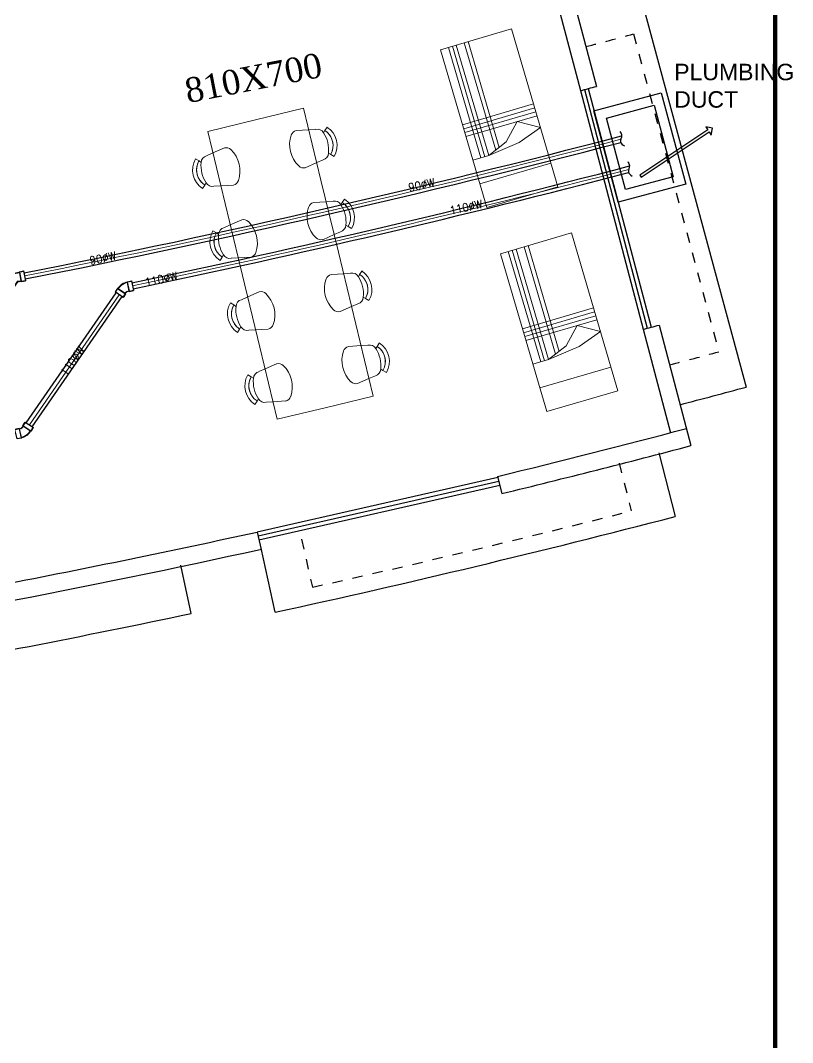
# Model space of a CAD drawing. Header units: metres. Extents: x 159409 to 239023, y 50504 to 95165.
# Drawn here: x 196090 to 197029, y 86352 to 87594 of the extents above; entities that cross this region are included whole.
import ezdxf
from ezdxf.enums import TextEntityAlignment as Align

# ---------------------------------------------------------------- set-up
doc = ezdxf.new("R2010")
doc.units = ezdxf.units.M
doc.header["$MEASUREMENT"] = 0
doc.linetypes.add('HIDDEN', pattern=[0.125, 0.0625, -0.0625])
for name, color, linetype, lineweight in [('_Annotations', 1, 'Continuous', 25), ('FURN', 8, 'Continuous', 5), ('RJ- D - TEXT', 7, 'Continuous', 20), ('RJ- DRA-SOIL PIPE', 12, 'Continuous', 30), ('RJ- DRA-WASTE PIPE', 130, 'Continuous', 30)]:
    doc.layers.add(name, color=color, linetype=linetype, lineweight=lineweight)
doc.layers.add('A-TEXT', color=3, linetype='Continuous')
doc.styles.add('RJ', font='romans.shx')
doc.styles.get("Standard").update_dxf_attribs({"font": 'times.ttf', "height": 18})
doc.styles.add('Standard 360', font='arial.ttf')

# ---------------------------------------------------------------- blocks, each defined once
blk = doc.blocks.new('FEGREGRE')
at = {"color": 20, "ltscale": 10}
for p, q in [((357183.6, 114115.5, 0.8), (357203.7, 114038.1, 0.4)), ((356717.1, 113921.6, 0.4), (356700.3, 113999.7, 0.4)), ((356615.1, 113920.1, 0.4), (356602.6, 113978.8, 0.4))]:
    blk.add_line(p, q, dxfattribs=at)
for radius, start, end in [(12848.5, 282.34342, 284.575), (12828.5, 280.10083, 281.89721)]:
    blk.add_arc((353970.4, 126473.1, 0.4), radius, start, end, dxfattribs=at)
blk = doc.blocks.new('FREGTET')
at = {"layer": 'FURN'}
for p, q in [((-154.66, 109.191, -2766.571), (-154.635, 109.149, -2766.571)), ((-154.66, 109.191, -2766.571), (-154.635, 109.149, -2766.571)), ((-154.617, 109.122, -2766.571), (-154.635, 109.149, -2766.571)), ((-154.617, 109.122, -2766.571), (-154.635, 109.149, -2766.571)), ((-154.369, 109.063, -2766.571), (-154.341, 109.079, -2766.571)), ((-154.369, 109.063, -2766.571), (-154.341, 109.079, -2766.571)), ((-154.3, 109.105, -2766.571), (-154.341, 109.079, -2766.571)), ((-154.3, 109.105, -2766.571), (-154.341, 109.079, -2766.571)), ((-154.994, 109.041, -2766.571), (-155.133, 108.458, -2766.571)), ((-154.118, 108.833, -2766.571), (-154.994, 109.041, -2766.571)), ((-154.732, 108.979, -2766.571), (-154.793, 108.838, -2766.571)), ((-154.698, 109.057, -2766.571), (-154.732, 108.979, -2766.571)), ((-154.698, 109.057, -2766.571), (-154.732, 108.979, -2766.571)), ((-154.331, 108.884, -2766.571), (-154.327, 108.968, -2766.571)), ((-154.331, 108.884, -2766.571), (-154.327, 108.968, -2766.571)), ((-153.784, 108.982, -2766.571), (-153.76, 108.941, -2766.571)), ((-153.784, 108.982, -2766.571), (-153.76, 108.941, -2766.571)), ((-154.34, 108.731, -2766.571), (-154.331, 108.884, -2766.571)), ((-153.243, 108.625, -2766.571), (-154.118, 108.833, -2766.571)), ((-153.822, 108.848, -2766.571), (-153.856, 108.771, -2766.571)), ((-153.822, 108.848, -2766.571), (-153.856, 108.771, -2766.571)), ((-153.742, 108.914, -2766.571), (-153.76, 108.941, -2766.571)), ((-153.742, 108.914, -2766.571), (-153.76, 108.941, -2766.571)), ((-153.493, 108.854, -2766.571), (-153.465, 108.871, -2766.571)), ((-153.493, 108.854, -2766.571), (-153.465, 108.871, -2766.571)), ((-153.425, 108.897, -2766.571), (-153.465, 108.871, -2766.571)), ((-153.425, 108.897, -2766.571), (-153.465, 108.871, -2766.571)), ((-153.856, 108.771, -2766.571), (-153.917, 108.63, -2766.571)), ((-153.456, 108.676, -2766.571), (-153.451, 108.76, -2766.571)), ((-153.456, 108.676, -2766.571), (-153.451, 108.76, -2766.571)), ((-152.908, 108.774, -2766.571), (-152.884, 108.732, -2766.571)), ((-152.908, 108.774, -2766.571), (-152.884, 108.732, -2766.571)), ((-152.866, 108.705, -2766.571), (-152.884, 108.732, -2766.571)), ((-152.866, 108.705, -2766.571), (-152.884, 108.732, -2766.571)), ((-153.464, 108.523, -2766.571), (-153.456, 108.676, -2766.571)), ((-152.367, 108.417, -2766.571), (-153.243, 108.625, -2766.571)), ((-152.946, 108.64, -2766.571), (-152.98, 108.563, -2766.571)), ((-152.946, 108.64, -2766.571), (-152.98, 108.563, -2766.571)), ((-152.618, 108.646, -2766.571), (-152.59, 108.663, -2766.571)), ((-152.618, 108.646, -2766.571), (-152.59, 108.663, -2766.571)), ((-152.549, 108.689, -2766.571), (-152.59, 108.663, -2766.571)), ((-152.549, 108.689, -2766.571), (-152.59, 108.663, -2766.571)), ((-155.271, 107.874, -2766.571), (-155.133, 108.458, -2766.571)), ((-152.98, 108.563, -2766.571), (-153.042, 108.422, -2766.571)), ((-152.589, 108.314, -2766.571), (-152.58, 108.468, -2766.571)), ((-152.58, 108.468, -2766.571), (-152.576, 108.552, -2766.571)), ((-152.58, 108.468, -2766.571), (-152.576, 108.552, -2766.571)), ((-152.033, 108.566, -2766.571), (-152.008, 108.524, -2766.571)), ((-152.033, 108.566, -2766.571), (-152.008, 108.524, -2766.571)), ((-151.991, 108.497, -2766.571), (-152.008, 108.524, -2766.571)), ((-151.991, 108.497, -2766.571), (-152.008, 108.524, -2766.571)), ((-151.742, 108.438, -2766.571), (-151.714, 108.454, -2766.571)), ((-151.742, 108.438, -2766.571), (-151.714, 108.454, -2766.571)), ((-151.674, 108.481, -2766.571), (-151.714, 108.454, -2766.571)), ((-151.674, 108.481, -2766.571), (-151.714, 108.454, -2766.571)), ((-151.491, 108.209, -2766.571), (-152.367, 108.417, -2766.571)), ((-152.105, 108.355, -2766.571), (-152.166, 108.214, -2766.571)), ((-152.071, 108.432, -2766.571), (-152.105, 108.355, -2766.571)), ((-152.071, 108.432, -2766.571), (-152.105, 108.354, -2766.571)), ((-151.705, 108.259, -2766.571), (-151.7, 108.344, -2766.571)), ((-151.705, 108.259, -2766.571), (-151.7, 108.344, -2766.571)), ((-151.713, 108.106, -2766.571), (-151.705, 108.259, -2766.571)), ((-151.63, 107.625, -2766.571), (-151.491, 108.209, -2766.571)), ((-155.009, 107.811, -2766.571), (-155.001, 107.965, -2766.571)), ((-154.396, 107.666, -2766.571), (-155.271, 107.874, -2766.571)), ((-154.547, 107.857, -2766.571), (-154.609, 107.716, -2766.571)), ((-155.014, 107.727, -2766.571), (-155.009, 107.812, -2766.571)), ((-155.014, 107.727, -2766.571), (-155.009, 107.811, -2766.571)), ((-154.609, 107.716, -2766.571), (-154.643, 107.639, -2766.571)), ((-154.609, 107.716, -2766.571), (-154.643, 107.639, -2766.571)), ((-154.133, 107.603, -2766.571), (-154.125, 107.756, -2766.571)), ((-155.04, 107.59, -2766.571), (-154.999, 107.617, -2766.571)), ((-155.04, 107.59, -2766.571), (-154.999, 107.617, -2766.571)), ((-154.971, 107.633, -2766.571), (-154.999, 107.617, -2766.571)), ((-154.971, 107.633, -2766.571), (-154.999, 107.617, -2766.571)), ((-153.52, 107.458, -2766.571), (-154.396, 107.666, -2766.571)), ((-154.138, 107.519, -2766.571), (-154.133, 107.603, -2766.571)), ((-154.138, 107.519, -2766.571), (-154.133, 107.603, -2766.571)), ((-153.672, 107.649, -2766.571), (-153.733, 107.508, -2766.571)), ((-151.63, 107.625, -2766.571), (-151.769, 107.041, -2766.571)), ((-154.723, 107.574, -2766.571), (-154.705, 107.547, -2766.571)), ((-154.723, 107.574, -2766.571), (-154.705, 107.547, -2766.571)), ((-154.681, 107.505, -2766.571), (-154.705, 107.547, -2766.571)), ((-154.681, 107.505, -2766.571), (-154.705, 107.547, -2766.571)), ((-153.733, 107.508, -2766.571), (-153.767, 107.431, -2766.571)), ((-153.733, 107.508, -2766.571), (-153.767, 107.431, -2766.571)), ((-153.258, 107.395, -2766.571), (-153.249, 107.548, -2766.571)), ((-154.164, 107.382, -2766.571), (-154.124, 107.408, -2766.571)), ((-154.164, 107.382, -2766.571), (-154.124, 107.408, -2766.571)), ((-154.096, 107.425, -2766.571), (-154.124, 107.408, -2766.571)), ((-154.096, 107.425, -2766.571), (-154.124, 107.408, -2766.571)), ((-153.847, 107.366, -2766.571), (-153.83, 107.338, -2766.571)), ((-153.847, 107.366, -2766.571), (-153.83, 107.338, -2766.571)), ((-153.805, 107.297, -2766.571), (-153.83, 107.338, -2766.571)), ((-153.805, 107.297, -2766.571), (-153.83, 107.338, -2766.571)), ((-152.645, 107.249, -2766.571), (-153.52, 107.458, -2766.571)), ((-153.262, 107.311, -2766.571), (-153.258, 107.395, -2766.571)), ((-153.262, 107.311, -2766.571), (-153.258, 107.395, -2766.571)), ((-152.796, 107.441, -2766.571), (-152.858, 107.3, -2766.571)), ((-152.382, 107.187, -2766.571), (-152.374, 107.34, -2766.571)), ((-153.22, 107.216, -2766.571), (-153.248, 107.2, -2766.571)), ((-153.22, 107.216, -2766.571), (-153.248, 107.2, -2766.571)), ((-152.858, 107.3, -2766.571), (-152.892, 107.223, -2766.571)), ((-152.858, 107.3, -2766.571), (-152.892, 107.223, -2766.571)), ((-151.769, 107.041, -2766.571), (-152.645, 107.249, -2766.571)), ((-151.921, 107.233, -2766.571), (-151.982, 107.092, -2766.571)), ((-153.289, 107.174, -2766.571), (-153.248, 107.2, -2766.571)), ((-153.289, 107.174, -2766.571), (-153.248, 107.2, -2766.571)), ((-152.972, 107.157, -2766.571), (-152.954, 107.13, -2766.571)), ((-152.972, 107.157, -2766.571), (-152.954, 107.13, -2766.571)), ((-152.93, 107.089, -2766.571), (-152.954, 107.13, -2766.571)), ((-152.93, 107.089, -2766.571), (-152.954, 107.13, -2766.571)), ((-152.387, 107.103, -2766.571), (-152.382, 107.187, -2766.571)), ((-152.387, 107.103, -2766.571), (-152.382, 107.187, -2766.571)), ((-151.982, 107.092, -2766.571), (-152.016, 107.014, -2766.571)), ((-151.982, 107.092, -2766.571), (-152.016, 107.014, -2766.571)), ((-152.413, 106.966, -2766.571), (-152.373, 106.992, -2766.571)), ((-152.413, 106.966, -2766.571), (-152.373, 106.992, -2766.571)), ((-152.345, 107.008, -2766.571), (-152.373, 106.992, -2766.571)), ((-152.345, 107.008, -2766.571), (-152.373, 106.992, -2766.571)), ((-152.096, 106.949, -2766.571), (-152.078, 106.922, -2766.571)), ((-152.096, 106.949, -2766.571), (-152.078, 106.922, -2766.571)), ((-152.054, 106.88, -2766.571), (-152.078, 106.922, -2766.571)), ((-152.054, 106.88, -2766.571), (-152.078, 106.922, -2766.571))]:
    blk.add_line(p, q, dxfattribs=at)
for centre, radius, start, end in [((-154.525, 108.959, -2766.571), 0.268, 33.0269, 120.2325), ((-154.525, 108.959, -2766.571), 0.268, 33.0269, 120.2325), ((-154.615, 109.037, -2766.571), 0.0847, 91.5148, 166.6297), ((-154.615, 109.037, -2766.571), 0.0847, 91.5148, 166.6297), ((-154.525, 108.959, -2766.571), 0.219, 33.0269, 120.2325), ((-154.525, 108.959, -2766.571), 0.219, 46.2775, 120.2325), ((-154.576, 108.746, -2766.571), 0.378, 56.8909, 96.3685), ((-154.576, 108.746, -2766.571), 0.378, 56.8909, 96.3685), ((-154.409, 108.988, -2766.571), 0.0847, 346.6297, 61.7447), ((-154.409, 108.988, -2766.571), 0.0847, 346.6297, 61.7447), ((-153.649, 108.751, -2766.571), 0.268, 33.0269, 120.2325), ((-153.649, 108.751, -2766.571), 0.268, 33.0269, 120.2325), ((-153.649, 108.751, -2766.571), 0.219, 33.0269, 120.2325), ((-153.649, 108.751, -2766.571), 0.219, 46.2775, 120.2325), ((-154.711, 108.819, -2766.571), 0.0847, 166.6297, 224.3988), ((-154.711, 108.819, -2766.571), 0.0847, 166.6297, 224.3988), ((-153.74, 108.829, -2766.571), 0.0847, 91.5148, 166.6297), ((-153.74, 108.829, -2766.571), 0.0847, 91.5148, 166.6297), ((-153.7, 108.538, -2766.571), 0.378, 56.8909, 96.3685), ((-153.7, 108.538, -2766.571), 0.378, 56.8909, 96.3685), ((-153.534, 108.78, -2766.571), 0.0847, 346.6297, 61.7447), ((-153.534, 108.78, -2766.571), 0.0847, 346.6297, 61.7447), ((-154.512, 109.013, -2766.571), 0.363, 224.3988, 288.8607), ((-154.512, 109.013, -2766.571), 0.363, 224.3988, 288.8607), ((-154.422, 108.75, -2766.571), 0.0847, 288.8607, 346.6297), ((-154.422, 108.75, -2766.571), 0.0847, 288.8607, 346.6297), ((-152.864, 108.621, -2766.571), 0.0847, 91.5148, 166.6297), ((-152.864, 108.621, -2766.571), 0.0847, 91.5148, 166.6297), ((-152.774, 108.543, -2766.571), 0.268, 33.0269, 120.2325), ((-152.774, 108.543, -2766.571), 0.268, 33.0269, 120.2325), ((-152.774, 108.543, -2766.571), 0.219, 33.0269, 120.2325), ((-152.774, 108.543, -2766.571), 0.219, 46.2775, 120.2325), ((-152.824, 108.33, -2766.571), 0.378, 56.8909, 96.3685), ((-152.824, 108.33, -2766.571), 0.378, 56.8909, 96.3685), ((-153.835, 108.611, -2766.571), 0.0847, 166.6297, 224.3988), ((-153.835, 108.611, -2766.571), 0.0847, 166.6297, 224.3988), ((-152.658, 108.572, -2766.571), 0.0847, 346.6297, 61.7447), ((-152.658, 108.572, -2766.571), 0.0847, 346.6297, 61.7447), ((-151.898, 108.335, -2766.571), 0.268, 33.0269, 120.2325), ((-151.898, 108.335, -2766.571), 0.268, 33.0269, 120.2325), ((-153.636, 108.805, -2766.571), 0.363, 224.3988, 288.8607), ((-153.636, 108.805, -2766.571), 0.363, 224.3988, 288.8607), ((-153.547, 108.542, -2766.571), 0.0847, 288.8607, 346.6297), ((-153.547, 108.542, -2766.571), 0.0847, 288.8607, 346.6297), ((-151.988, 108.413, -2766.571), 0.0847, 91.5148, 166.6297), ((-151.988, 108.413, -2766.571), 0.0847, 91.5148, 166.6297), ((-151.898, 108.335, -2766.571), 0.219, 33.0269, 120.2325), ((-151.898, 108.335, -2766.571), 0.219, 46.2775, 120.2325), ((-151.949, 108.122, -2766.571), 0.378, 56.8909, 96.3685), ((-151.949, 108.122, -2766.571), 0.378, 56.8909, 96.3685), ((-152.959, 108.403, -2766.571), 0.0847, 166.6297, 224.3988), ((-152.959, 108.403, -2766.571), 0.0847, 166.6297, 224.3988), ((-152.761, 108.597, -2766.571), 0.363, 224.3988, 288.8607), ((-152.761, 108.597, -2766.571), 0.363, 224.3988, 288.8607), ((-151.782, 108.364, -2766.571), 0.0847, 346.6297, 61.7447), ((-151.782, 108.364, -2766.571), 0.0847, 346.6297, 61.7447), ((-152.671, 108.334, -2766.571), 0.0847, 288.8607, 346.6297), ((-152.671, 108.334, -2766.571), 0.0847, 288.8607, 346.6297), ((-152.084, 108.194, -2766.571), 0.0847, 166.6297, 224.3988), ((-152.084, 108.194, -2766.571), 0.0847, 166.6297, 224.3988), ((-151.885, 108.389, -2766.571), 0.363, 224.3988, 288.8607), ((-151.885, 108.389, -2766.571), 0.363, 224.3988, 288.8607), ((-151.795, 108.126, -2766.571), 0.0847, 288.8607, 346.6297), ((-151.795, 108.126, -2766.571), 0.0847, 288.8607, 346.6297), ((-154.918, 107.945, -2766.571), 0.0847, 108.8607, 166.6297), ((-154.918, 107.945, -2766.571), 0.0847, 108.8607, 166.6297), ((-154.828, 107.682, -2766.571), 0.363, 44.3988, 108.8607), ((-154.828, 107.682, -2766.571), 0.363, 44.3988, 108.8607), ((-154.63, 107.876, -2766.571), 0.0847, 346.6297, 44.3988), ((-154.63, 107.876, -2766.571), 0.0847, 346.6297, 44.3988), ((-153.953, 107.474, -2766.571), 0.363, 44.3988, 108.8607), ((-153.953, 107.474, -2766.571), 0.363, 44.3988, 108.8607), ((-154.931, 107.707, -2766.571), 0.0847, 166.6297, 241.7447), ((-154.931, 107.707, -2766.571), 0.0847, 166.6297, 241.7447), ((-154.043, 107.737, -2766.571), 0.0847, 108.8607, 166.6297), ((-154.043, 107.737, -2766.571), 0.0847, 108.8607, 166.6297), ((-153.754, 107.668, -2766.571), 0.0847, 346.6297, 44.3988), ((-153.754, 107.668, -2766.571), 0.0847, 346.6297, 44.3988), ((-154.816, 107.736, -2766.571), 0.268, 213.0269, 300.2325), ((-154.816, 107.736, -2766.571), 0.268, 213.0269, 300.2325), ((-154.816, 107.736, -2766.571), 0.219, 213.0269, 300.2325), ((-154.816, 107.736, -2766.571), 0.219, 213.0269, 286.9819), ((-154.765, 107.949, -2766.571), 0.378, 236.8909, 276.3685), ((-154.765, 107.949, -2766.571), 0.378, 236.8909, 276.3685), ((-154.725, 107.658, -2766.571), 0.0847, 271.5148, 346.6297), ((-154.725, 107.658, -2766.571), 0.0847, 271.5148, 346.6297), ((-153.167, 107.529, -2766.571), 0.0847, 108.8607, 166.6297), ((-153.167, 107.529, -2766.571), 0.0847, 108.8607, 166.6297), ((-153.077, 107.266, -2766.571), 0.363, 44.3988, 108.8607), ((-153.077, 107.266, -2766.571), 0.363, 44.3988, 108.8607), ((-154.056, 107.499, -2766.571), 0.0847, 166.6297, 241.7447), ((-154.056, 107.499, -2766.571), 0.0847, 166.6297, 241.7447), ((-152.879, 107.46, -2766.571), 0.0847, 346.6297, 44.3988), ((-152.879, 107.46, -2766.571), 0.0847, 346.6297, 44.3988), ((-153.94, 107.528, -2766.571), 0.268, 213.0269, 300.2325), ((-153.94, 107.528, -2766.571), 0.268, 213.0269, 300.2325), ((-153.94, 107.528, -2766.571), 0.219, 213.0269, 300.2325), ((-153.94, 107.528, -2766.571), 0.219, 213.0269, 286.9819), ((-153.889, 107.741, -2766.571), 0.378, 236.8909, 276.3685), ((-153.889, 107.741, -2766.571), 0.378, 236.8909, 276.3685), ((-153.85, 107.45, -2766.571), 0.0847, 271.5148, 346.6297), ((-153.85, 107.45, -2766.571), 0.0847, 271.5148, 346.6297), ((-152.291, 107.321, -2766.571), 0.0847, 108.8607, 166.6297), ((-152.291, 107.321, -2766.571), 0.0847, 108.8607, 166.6297), ((-152.202, 107.058, -2766.571), 0.363, 44.3988, 108.8607), ((-152.202, 107.058, -2766.571), 0.363, 44.3988, 108.8607), ((-153.18, 107.291, -2766.571), 0.0847, 166.6297, 241.7447), ((-153.18, 107.291, -2766.571), 0.0847, 166.6297, 241.7447), ((-153.014, 107.533, -2766.571), 0.378, 236.8909, 276.3685), ((-153.014, 107.533, -2766.571), 0.378, 236.8909, 276.3685), ((-152.974, 107.242, -2766.571), 0.0847, 271.5148, 346.6297), ((-152.974, 107.242, -2766.571), 0.0847, 271.5148, 346.6297), ((-152.003, 107.252, -2766.571), 0.0847, 346.6297, 44.3988), ((-152.003, 107.252, -2766.571), 0.0847, 346.6297, 44.3988), ((-153.064, 107.32, -2766.571), 0.268, 213.0269, 300.2325), ((-153.064, 107.32, -2766.571), 0.268, 213.0269, 300.2325), ((-153.064, 107.32, -2766.571), 0.219, 213.0269, 300.2325), ((-153.064, 107.32, -2766.571), 0.219, 213.0269, 286.9819), ((-152.304, 107.083, -2766.571), 0.0847, 166.6297, 241.7447), ((-152.304, 107.083, -2766.571), 0.0847, 166.6297, 241.7447), ((-152.189, 107.112, -2766.571), 0.268, 213.0269, 300.2325), ((-152.189, 107.112, -2766.571), 0.268, 213.0269, 300.2325), ((-152.189, 107.112, -2766.571), 0.219, 213.0269, 300.2325), ((-152.189, 107.112, -2766.571), 0.219, 213.0269, 286.9819), ((-152.138, 107.325, -2766.571), 0.378, 236.8909, 276.3685), ((-152.138, 107.325, -2766.571), 0.378, 236.8909, 276.3685), ((-152.098, 107.034, -2766.571), 0.0847, 271.5148, 346.6297), ((-152.098, 107.034, -2766.571), 0.0847, 271.5148, 346.6297)]:
    blk.add_arc(centre, radius, start, end, dxfattribs=at)
blk = doc.blocks.new('A$C25933C84')
at = {"linetype": 'Continuous'}
for p, q in [((0, 0.9), (2, 0.9)), ((0, 0), (0, 0.9)), ((0.3, 0.9), (0.3, 0)), ((0.6, 0.7), (0.6, 0.9)), ((2, 0.9), (2, 0)), ((0.65, 0.3), (0.6, 0.7)), ((0.7, 0.45), (0.6, 0.7)), ((0.9, 0.25), (0.7, 0.45)), ((0.75, 0), (0.65, 0.3)), ((0.75, 0), (0.9, 0.25)), ((2, 0), (0, 0))]:
    blk.add_line(p, q, dxfattribs=at)
for p, q in [((0.9, 0), (0.9, 0.9)), ((0.95, 0), (0.95, 0.9)), ((1, 0), (1, 0.9)), ((1.05, 0), (1.05, 0.9)), ((0.6, 0.8), (2, 0.8)), ((0.6, 0.75), (2, 0.75)), ((0.6, 0.7), (2, 0.7)), ((0.64, 0.6), (2, 0.6)), ((0.66, 0.55), (2, 0.55))]:
    blk.add_line(p, q)
blk = doc.blocks.new('A$C30EA4FFE')
at = {"color": 8, "lineweight": 0}
for p, q in [((5.6, 24.1), (29, 28.4)), ((29.5, 29.1), (29, 28.4)), ((29, 28.4), (30.8, 18.8)), ((29.5, 29.1), (34.4, 30)), ((29.5, 29.1), (31.5, 18.3)), ((4.9, 24.5), (0.1, 23.6)), ((7, 13.7), (2.1, 12.8)), ((4.9, 24.5), (7, 13.7)), ((4.9, 24.5), (5.6, 24.1)), ((5.6, 24.1), (7.4, 14.4)), ((7, 13.7), (7.4, 14.4)), ((7.4, 14.4), (13, 15.4)), ((13, 15.4), (9.8, 10.8)), ((17.9, 5.2), (26.7, 18)), ((26.7, 18), (30.8, 18.8)), ((31.5, 18.3), (30.8, 18.8)), ((31.5, 18.3), (36.4, 19.2)), ((9, 10.6), (6.2, 6.6)), ((9, 10.6), (9.8, 10.8)), ((18.1, 4.4), (9, 10.6)), ((17.9, 5.2), (9.8, 10.8)), ((18.1, 4.4), (15.3, 0.3)), ((18.1, 4.4), (17.9, 5.2))]:
    blk.add_line(p, q, dxfattribs=at)
at = {"layer": 'RJ- DRA-SOIL PIPE', "color": 6}
for p, q in [((5.1, 25.2), (0, 24.2)), ((5.1, 25.2), (5.8, 24.7)), ((5.8, 24.7), (28.7, 29)), ((29.2, 29.7), (28.7, 29)), ((29.2, 29.7), (34.2, 30.6)), ((34.2, 30.6), (36.5, 18.6)), ((0, 24.2), (2.2, 12.2)), ((7.3, 13.2), (2.2, 12.2)), ((7.3, 13.2), (7.8, 13.9)), ((7.8, 13.9), (11.7, 14.6)), ((11.7, 14.6), (9.4, 11.3)), ((18.5, 5.1), (27, 17.4)), ((27, 17.4), (30.7, 18.1)), ((31.4, 17.7), (30.7, 18.1)), ((31.4, 17.7), (36.5, 18.6)), ((8.6, 11.2), (5.7, 6.9)), ((15.8, 0), (5.7, 6.9)), ((8.6, 11.2), (9.4, 11.3)), ((18.7, 4.3), (15.8, 0)), ((18.7, 4.3), (18.5, 5.1))]:
    blk.add_line(p, q, dxfattribs=at)
blk = doc.blocks.new('Waste 45 angle')
for p, q in [((-2.73, 0), (2.73, 0)), ((2.73, -2.37), (2.73, 0)), ((-3.66, -4.62), (-5.34, -6.3)), ((-3.66, -4.62), (-3.34, -4.62)), ((-2.73, -2.37), (-2.73, 0)), ((-2.73, -2.37), (-2.5, -2.59)), ((2.73, -2.37), (2.5, -2.59)), ((-1.48, -10.15), (-5.34, -6.3)), ((0.2, -8.48), (-1.48, -10.15)), ((0.2, -8.48), (0.2, -8.16))]:
    blk.add_line(p, q)
at = {"color": 8, "lineweight": 0}
for p, q in [((2.5, -2.27), (2.5, 0)), ((-3.57, -4.85), (-5.17, -6.46)), ((-0.03, -8.39), (-3.57, -4.85)), ((-3.57, -4.85), (-3.25, -4.85)), ((-0.03, -8.06), (-3.25, -4.85)), ((-2.5, -2.27), (-2.5, 0)), ((-2.5, -2.27), (2.5, -2.27)), ((-2.5, -2.27), (-2.27, -2.5)), ((-2.27, -2.5), (2.27, -2.5)), ((2.5, -2.27), (2.27, -2.5)), ((-0.03, -8.39), (-1.64, -9.99)), ((-0.03, -8.39), (-0.03, -8.06))]:
    blk.add_line(p, q, dxfattribs=at)
for radius, start, end in [(2.98, 315.8472, 359.158), (7.98, 315.3136, 359.6873)]:
    blk.add_arc((-5.48, -2.55), radius, start, end)
for radius, start, end in [(3.2, 314.0982, 0.9018), (7.75, 314.6269, 0.3739)]:
    blk.add_arc((-5.48, -2.55), radius, start, end, dxfattribs=at)

msp = doc.modelspace()

# ---------------------------------------------------------------- linework, layer by layer
at = {"color": 0, "ltscale": 8}
for p, q in [((196484.936, 88674.501, 0.842), (196790.561, 87514.054, 0.842)), ((196702.326, 87770.041, 0.842), (196771.091, 87508.944, 0.842)), ((196702.326, 87770.041, 0.842), (196771.091, 87508.944, 0.842)), ((196771.091, 87508.944, 0.842), (196847.496, 87218.836, 0.842)), ((196775.926, 87510.217, 0.842), (196852.331, 87220.109, 0.842)), ((196780.761, 87511.49, 0.842), (196857.166, 87221.383, 0.842)), ((196866.966, 87223.947, 0.842), (196905.551, 87077.443, 0.842)), ((196847.496, 87218.836, 0.842), (196880.605, 87093.122, 0.842)), ((196847.496, 87218.836, 0.842), (196880.605, 87093.122, 0.842))]:
    msp.add_line(p, q, dxfattribs=at)
at = {"color": 0, "ltscale": 10}
for p, q in [((196842.263, 87631.351, 0.421), (196972.765, 87148.682, 0.421)), ((196670.662, 87038.873, 0.421), (196378.089, 86972.45, 0.421)), ((196670.662, 87038.873, 0.421), (196378.089, 86972.45, 0.421)), ((196670.384, 87040.017, 0.421), (196675.472, 87019.127, 0.421)), ((196671.846, 87034.015, 0.421), (196379.196, 86967.574, 0.421)), ((196673.029, 87029.156, 0.421), (196380.303, 86962.698, 0.421)), ((196378.089, 86972.45, 0.421), (196382.936, 86951.101, 0.421))]:
    msp.add_line(p, q, dxfattribs=at)
at = {"color": 0, "linetype": 'HIDDEN', "ltscale": 200}
for p, q in [((196835.686, 87577.795, 0.421), (196939.447, 87191.488, 0.421)), ((196818.193, 87056.313, 0.843), (196833.065, 86998.186, 0.421)), ((196432.172, 86963.914, 0.421), (196445.231, 86905.352, 0.421))]:
    msp.add_line(p, q, dxfattribs=at)
at = {"color": 6, "const_width": 5.123}
msp.add_lwpolyline([(197008.003, 89854.015), (197008.003, 85112.189), (190264.254, 85112.189), (190264.254, 89854.015)], close=True, dxfattribs=at)
at = {"color": 0, "linetype": 'HIDDEN', "ltscale": 200}
for radius, start, end in [(12268.5, 284.7544739, 285.0346857), (12668.5, 284.7544877, 285.0346857), (12828.5, 282.5706633, 284.3518467)]:
    msp.add_arc((193653.191, 99426.332, 0.421), radius, start, end, dxfattribs=at)
at = {"color": 0, "ltscale": 10}
for radius, start, end in [(12318.5, 284.6614528, 284.7550793), (12618.5, 284.6636727, 284.7550733), (12718.5, 284.7544877, 285.1296178), (12748.5, 283.6901087, 284.7550708), (12770, 283.6901087, 284.7550703), (12748.5, 280.9178154, 282.3417726), (12770, 279.3981874, 282.3454102)]:
    msp.add_arc((193653.191, 99426.332, 0.421), radius, start, end, dxfattribs=at)
at = {"layer": '_Annotations', "color": 31, "elevation": 0.842}
for points in [[(196787.384, 87484.413), (196869.487, 87506.413), (196899.252, 87395.331), (196817.148, 87373.332)], [(196802.693, 87475.574), (196860.649, 87491.103), (196883.942, 87404.17), (196825.987, 87388.641)]]:
    msp.add_lwpolyline(points, close=True, dxfattribs=at)
at = {"layer": '_Annotations', "elevation": 0.842}
msp.add_lwpolyline([(196845.109, 87403.762), (196927.641, 87458.688), (196930.15, 87454.918), (196931.831, 87463.291), (196923.459, 87464.972), (196925.968, 87461.202), (196843.436, 87406.276)], close=True, dxfattribs=at)
at = {"layer": 'RJ- DRA-SOIL PIPE', "elevation": 0.855}
for points in [[(196097.423, 87104.959), (196206.725, 87263.266)], [(196104.664, 87100.431), (196213.813, 87258.516)]]:
    msp.add_lwpolyline(points, dxfattribs=at)
at = {"layer": 'RJ- DRA-SOIL PIPE'}
for centre, start, end in [((193704.299, 99384.161, 0.855), 281.7632916, 284.6419362), ((193705.62, 99376.779, 0.855), 281.7639105, 284.630694)]:
    msp.add_arc(centre, 12368.5, start, end, dxfattribs=at)
msp.add_spline([(196828.637, 87422.775, 0.855), (196830.775, 87417.744, 0.855), (196829.554, 87409.968, 0.855), (196834.131, 87405.11, 0.855)], degree=3, dxfattribs=at)
at = {"layer": 'RJ- DRA-WASTE PIPE', "color": 8, "lineweight": 9, "elevation": 0.855}
msp.add_lwpolyline([(196101.192, 87102.602), (196210.414, 87260.794)], dxfattribs=at)
at = {"layer": 'RJ- DRA-WASTE PIPE', "color": 6, "linetype": 'Continuous'}
for centre, start, end in [((193697.188, 99421.34, 0.421), 281.1768498, 284.6302946), ((193698.509, 99413.958, 0.421), 281.1770878, 284.6190527)]:
    msp.add_arc(centre, 12368.5, start, end, dxfattribs=at)
at = {"layer": 'RJ- DRA-WASTE PIPE', "color": 8, "lineweight": 9}
for centre, start, end in [((193697.848, 99417.649, 0.421), 281.1769688, 284.6228573), ((193704.959, 99380.47, 0.855), 281.763601, 284.6344985)]:
    msp.add_arc(centre, 12368.5, start, end, dxfattribs=at)
at = {"layer": 'RJ- DRA-WASTE PIPE', "color": 6, "linetype": 'Continuous'}
msp.add_spline([(196819.094, 87459.319, 0.421), (196821.232, 87454.288, 0.421), (196820.011, 87446.512, 0.421), (196824.588, 87441.654, 0.421)], degree=3, dxfattribs=at)

# ---------------------------------------------------------------- block references
at = {"extrusion": (-3.14e-14, -6.1e-15, -1), "xscale": -99.99999999999996, "yscale": 99.99999999999996, "zscale": -99.99999999999996, "rotation": 63.01819741965955}
msp.add_blockref('FREGTET', (-193749.527, 68728.035, -276657.969), dxfattribs=at)
at = {"color": 6, "ltscale": 10}
msp.add_blockref('A$C30EA4FFE', (196059.993, 87259.144, 0.421), dxfattribs=at)
at = {"color": 1}
msp.add_blockref('FEGREGRE', (-160317.148, -27046.747), dxfattribs=at)
at = {"layer": 'FURN', "extrusion": (-1.8e-14, -3.4e-15, -1), "xscale": -99.99999999999994, "yscale": 99.99999999999994, "zscale": -99.99999999999994, "rotation": 253.6355424414912}
for p in [(-196743.747, 87392.044, -1.684), (-196816.555, 87144.097, -1.684)]:
    msp.add_blockref('A$C25933C84', p, dxfattribs=at)
at = {"layer": 'RJ- DRA-SOIL PIPE', "xscale": 2.199999999979479, "yscale": 2.199999999979479, "zscale": 2.199999999979479}
for p, rotation in [((196210.276, 87260.886, 0.855), 146.16816046441), ((196100.97, 87102.741, 0.421), 327.9783658074075)]:
    msp.add_blockref('Waste 45 angle', p, dxfattribs=dict(at, rotation=rotation))

# ---------------------------------------------------------------- texts
at = {"layer": '_Annotations', "insert": (196885.279, 87541.573, 0.842), "char_height": 8.45393, "attachment_point": 1, "style": 'Standard 360'}
msp.add_mtext('{\\H2.3658x;PLUMBING \\PDUCT}', dxfattribs=at)
at = {"layer": 'A-TEXT'}
msp.add_text('810X700', height=30, rotation=11.071524, dxfattribs=at).set_placement((196373.511, 87524.52, 1.263), align=Align.MIDDLE)
at = {"layer": 'RJ- D - TEXT', "lineweight": 20, "style": 'RJ', "width": 0.9}
for s, rotation, p in [('90%%CW', 11.929902, (196563.207, 87386.051, 0.421)), ('110%%CW', 11.929902, (196613.512, 87358.208, 0.855)), ('90%%CW', 11.929902, (196175.667, 87297.045, 0.421)), ('110%%CW', 11.929902, (196242.91, 87270.784, 0.855)), ('110%%CW', 55.339552, (196146.312, 87160.766, 0.855))]:
    msp.add_text(s, height=10, rotation=rotation, dxfattribs=at).set_placement(p)

doc.saveas('drawing.dxf')
